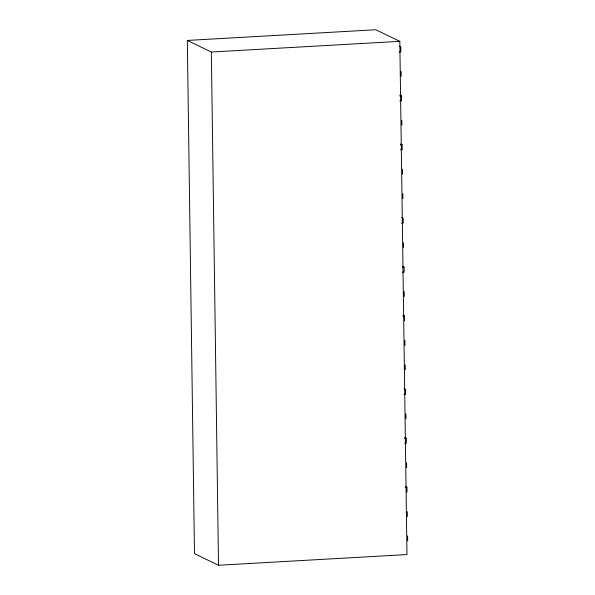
<?xml version="1.0" encoding="UTF-8"?>
<svg xmlns="http://www.w3.org/2000/svg" width="595" height="595" viewBox="0 0 595 595"><rect width="100%" height="100%" fill="white"/><g stroke="black" fill="none" stroke-linecap="round" stroke-linejoin="round"><path stroke-width="0.89" d="M187.328 40.438L375.795 29.75L399.818 41.338L406.98 554.562L218.514 565.25L194.491 553.662L187.328 40.438L211.344 52.025L399.818 41.338M399.156 51.929L400.844 51.832L400.777 46.96L399.193 46.194M399.766 95.981L401.461 95.884L401.528 100.756L399.833 100.852M400.45 144.897L402.146 144.801L402.213 149.672L400.517 149.769M401.543 223.147L403.239 223.051L403.172 218.187L401.58 217.42M402.384 267.311L404.079 267.214L404.146 272.086L402.451 272.183M402.845 316.124L404.533 316.027L404.607 320.898M403.938 394.373L405.626 394.277L405.559 389.405L403.975 388.639M404.548 438.418L406.244 438.329L406.311 443.193L404.615 443.29M405.232 487.342L406.928 487.245L406.995 492.117M399.877 95.118L401.461 95.884M400.554 144.035L402.146 144.801M402.488 266.448L404.079 267.214M402.949 315.261L404.533 316.027M404.66 437.563L406.244 438.329M405.336 486.479L406.928 487.245M401.119 71.422L401.186 76.294M401.804 120.346L401.87 125.21M402.488 169.263L402.555 174.134M402.83 193.725L402.897 198.596M403.514 242.641L403.581 247.513M404.198 291.565L404.265 296.436M404.875 340.481L404.942 345.353M405.217 364.943L405.284 369.815M405.902 413.867L405.969 418.739M406.586 462.784L406.653 467.655M407.27 511.707L407.337 516.579M407.605 535.946L407.672 540.818M211.344 52.025L218.514 565.25"/></g></svg>
